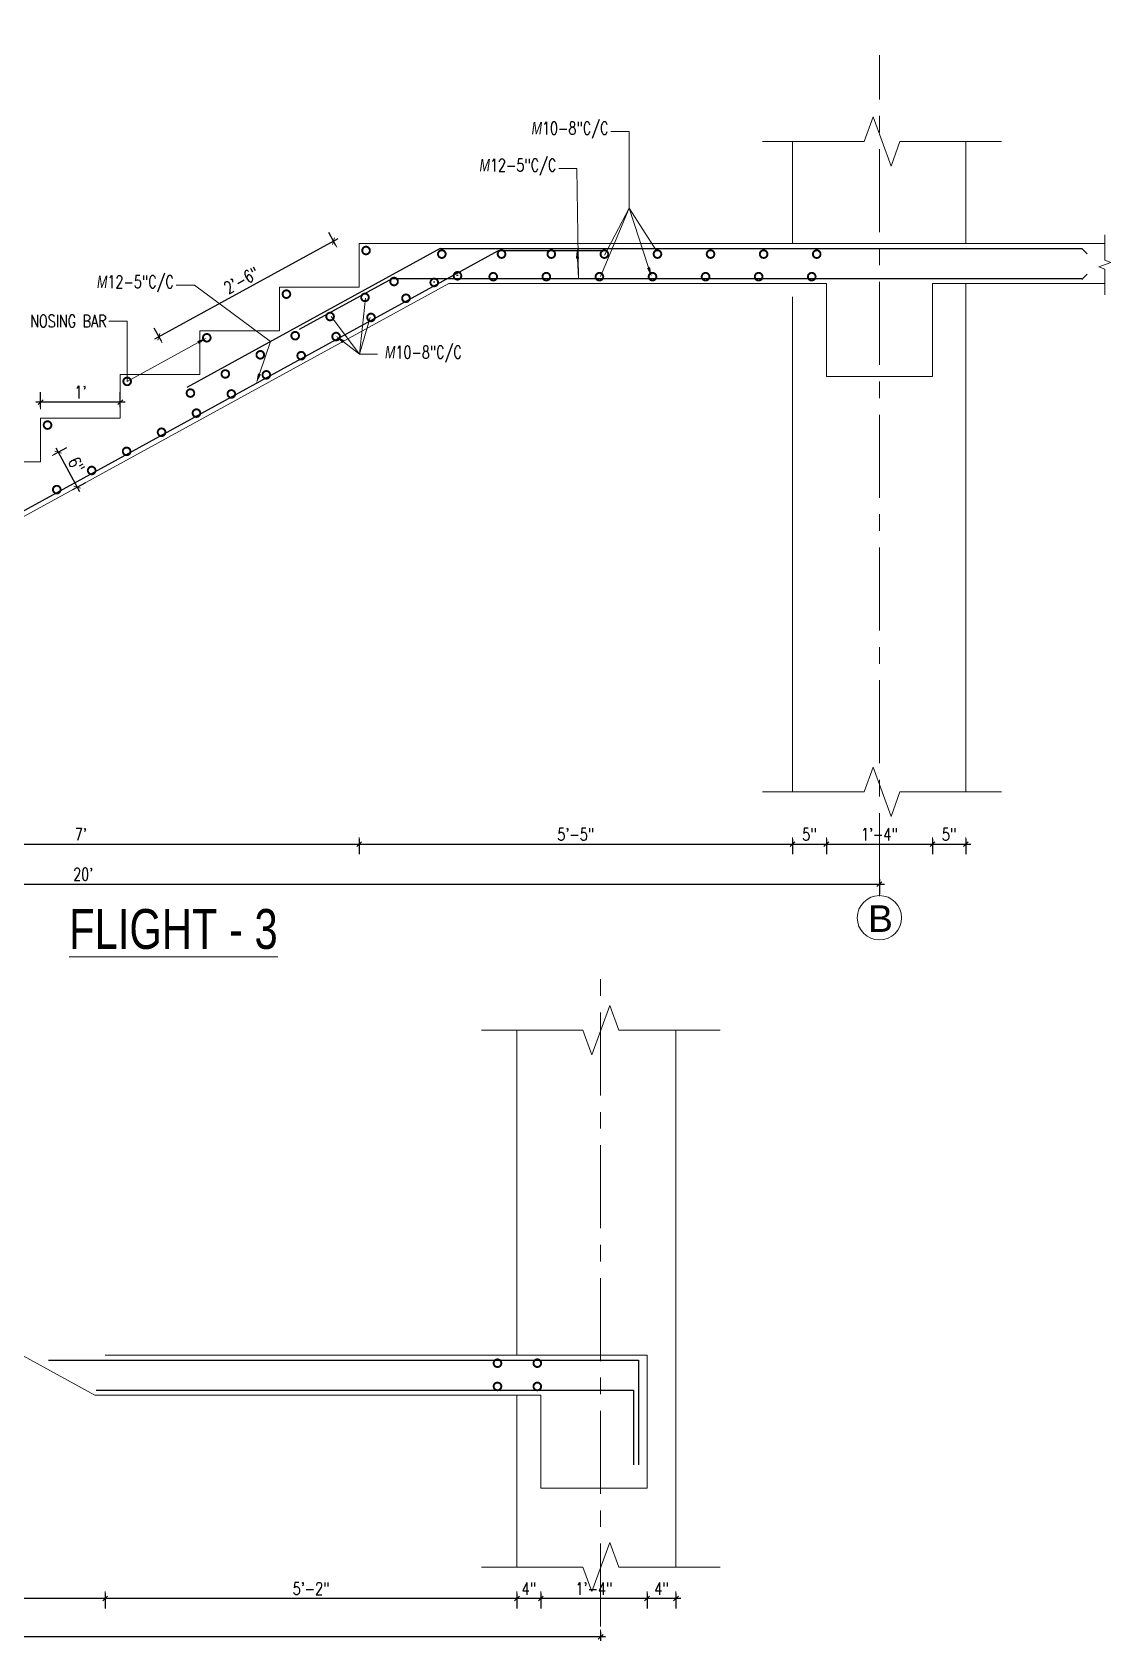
# Model space of a CAD drawing. Header units: inches. Extents: x 0 to 179512, y -43395 to -31716.
# Drawn here: x 162907.3 to 163069.9, y -40768.4 to -40527.3 of the extents above; entities that cross this region are included whole.
import ezdxf
from ezdxf import colors
from ezdxf.entities.mleader import LeaderData, LeaderLine
from ezdxf.enums import TextEntityAlignment as Align
from ezdxf.math import Vec2, Vec3

# ---------------------------------------------------------------- set-up
doc = ezdxf.new("R2010")
doc.units = ezdxf.units.IN
doc.header["$LTSCALE"] = 10
doc.header["$MEASUREMENT"] = 0
doc.linetypes.add('CENTER', pattern=[2, 1.25, -0.25, 0.25, -0.25])
doc.layers.get('Defpoints').update_dxf_attribs({"color": 215})
for name, color, linetype, lineweight in [('CENTRE', 253, 'CENTER', 5), ('Dim', 1, 'Continuous', 13), ('Frame', 61, 'Continuous', 9), ('Grid', 9, 'Continuous', 13), ('Line', 31, 'Continuous', 5), ('Rein', 3, 'Continuous', 30), ('TEXT', 7, 'Continuous', 9), ('Title', 4, 'Continuous', 18)]:
    doc.layers.add(name, color=color, linetype=linetype, lineweight=lineweight)
doc.styles.add('arial', font='arial.ttf')
doc.styles.add('DIM', font='simplex.shx', dxfattribs={"width": 0.75})
doc.styles.add('S20', font='romans.shx', dxfattribs={"width": 0.75})
doc.styles.get("Standard").update_dxf_attribs({"font": 'arial.ttf'})
doc.dimstyles.new('d20', dxfattribs={"dimscale": 24, "dimtxt": 0.078125, "dimasz": 0.03125, "dimexe": 0.0625, "dimexo": 0.03125, "dimgap": 0.015625, "dimtad": 1, "dimtoh": 1, "dimdec": 0, "dimzin": 0, "dimdsep": 46, "dimlunit": 4, "dimtxsty": 'S20', "dimblk": 'OBLIQUE', "dimcen": 0.0625, "dimdle": 0.03125, "dimclrd": 256, "dimclre": 256, "dimclrt": 2, "dimadec": 0, "dimazin": 0, "dimtm": 1e-09, "dimtfac": 1, "dimtdec": 0, "dimtofl": 0, "dimtmove": 1, "dimatfit": 3, "dimfxl": 0.03125, "dimfxlon": 1, "dimtvp": 1, "dimfrac": 1, "dimtzin": 0, "dimarcsym": 0})

# ---------------------------------------------------------------- blocks, each defined once
blk = doc.blocks.new('_DotSmall')
at = {"color": 0, "linetype": 'ByBlock', "const_width": 0.5}
blk.add_lwpolyline([(-0.0625, 0, 1), (0.0625, 0, 1)], format="xyb", close=True, dxfattribs=at)
blk = doc.blocks.new('*U1093')
at = {"layer": 'Rein', "xscale": 2.304, "yscale": 2.304, "zscale": 2.304}
blk.add_blockref('_DotSmall', (0, 0), dxfattribs=at)
blk = doc.blocks.new('*U1094')
at = {"layer": 'Rein', "color": 0, "linetype": 'ByBlock', "lineweight": -2, "transparency": 16777216}
for p in [(0, 0), (8, 0), (16, 0), (24, 0), (32, 0), (40, 0), (48, 0)]:
    blk.add_blockref('*U1093', p, dxfattribs=at)
blk = doc.blocks.new('_Oblique')
for p, q in [((-0.49, -0.49), (0.49, 0.49)), ((0, -1.37), (0, 1.38))]:
    blk.add_line(p, q)
blk = doc.blocks.new('*D1103')
at = {"layer": 'Defpoints', "color": 0, "transparency": 16777216}
for p in [(162956.91, -40566.4), (162926.42, -40573.18), (162930.6, -40580.81)]:
    blk.add_point(p, dxfattribs=at)
at = {"layer": 'Dim', "lineweight": -2, "transparency": 16777216}
for p, q in [((162953.39, -40558.41), (162925.76, -40573.54)), ((162953.09, -40559.43), (162952.01, -40557.46)), ((162926.78, -40573.84), (162925.7, -40571.87))]:
    blk.add_line(p, q, dxfattribs=at)
at = {"layer": 'Dim', "lineweight": -2, "transparency": 16777216, "xscale": 0.75, "yscale": 0.75, "zscale": 0.75}
for p, rotation in [((162952.73, -40558.77), 28.70595254342258), ((162926.42, -40573.18), 208.7059525434226)]:
    blk.add_blockref('_Oblique', p, dxfattribs=dict(at, rotation=rotation))
at = {"layer": 'Dim', "color": 2, "transparency": 16777216, "insert": (162938.86, -40564.67), "char_height": 1.875, "attachment_point": 5, "rotation": 28.706, "style": 'S20'}
blk.add_mtext('2\'-6"', dxfattribs=at)
blk = doc.blocks.new('*D1105')
at = {"layer": 'Defpoints', "color": 0, "transparency": 16777216}
for p in [(162908.59, -40583.03), (162908.59, -40585.43), (162920.59, -40585.43)]:
    blk.add_point(p, dxfattribs=at)
at = {"layer": 'Dim', "lineweight": -2, "transparency": 16777216}
for p, q in [((162921.34, -40583.03), (162907.84, -40583.03)), ((162908.59, -40583.78), (162908.59, -40581.53)), ((162920.59, -40583.78), (162920.59, -40581.53))]:
    blk.add_line(p, q, dxfattribs=at)
at = {"layer": 'Dim', "lineweight": -2, "transparency": 16777216, "xscale": 0.75, "yscale": 0.75, "zscale": 0.75, "rotation": 180}
blk.add_blockref('_Oblique', (162908.59, -40583.03), dxfattribs=at)
at = {"layer": 'Dim', "lineweight": -2, "transparency": 16777216, "xscale": 0.75, "yscale": 0.75, "zscale": 0.75}
blk.add_blockref('_Oblique', (162920.59, -40583.03), dxfattribs=at)
at = {"layer": 'Dim', "color": 2, "transparency": 16777216, "insert": (162914.59, -40581.53), "char_height": 1.875, "attachment_point": 5, "style": 'S20'}
blk.add_mtext("1'", dxfattribs=at)
blk = doc.blocks.new('*D1106')
at = {"layer": 'Defpoints', "color": 0, "transparency": 16777216}
for p in [(162908.59, -40585.43), (162904.16, -40592), (162908.59, -40592)]:
    blk.add_point(p, dxfattribs=at)
at = {"layer": 'Dim', "lineweight": -2, "transparency": 16777216}
for p, q in [((162904.91, -40585.43), (162902.66, -40585.43)), ((162904.16, -40584.68), (162904.16, -40592.75)), ((162904.91, -40592), (162902.66, -40592))]:
    blk.add_line(p, q, dxfattribs=at)
at = {"layer": 'Dim', "lineweight": -2, "transparency": 16777216, "xscale": 0.75, "yscale": 0.75, "zscale": 0.75}
for p, rotation in [((162904.16, -40585.43), 90), ((162904.16, -40592), 270)]:
    blk.add_blockref('_Oblique', p, dxfattribs=dict(at, rotation=rotation))
at = {"layer": 'Dim', "color": 2, "transparency": 16777216, "insert": (162902.67, -40588.72), "char_height": 1.875, "attachment_point": 5, "rotation": 90, "style": 'S20'}
blk.add_mtext('7"', dxfattribs=at)
blk = doc.blocks.new('*D1107')
at = {"layer": 'Defpoints', "color": 0, "transparency": 16777216}
for p in [(162908.59, -40592), (162911.47, -40597.27), (162914.1, -40595.83)]:
    blk.add_point(p, dxfattribs=at)
at = {"layer": 'Dim', "lineweight": -2, "transparency": 16777216}
for p, q in [((162910.56, -40590.92), (162912.53, -40589.84)), ((162910.86, -40589.91), (162914.46, -40596.48)), ((162913.44, -40596.19), (162915.42, -40595.11))]:
    blk.add_line(p, q, dxfattribs=at)
at = {"layer": 'Dim', "lineweight": -2, "transparency": 16777216, "xscale": 0.75, "yscale": 0.75, "zscale": 0.75}
for p, rotation in [((162911.22, -40590.56), 118.7059525434214), ((162914.1, -40595.83), 298.7059525434214)]:
    blk.add_blockref('_Oblique', p, dxfattribs=dict(at, rotation=rotation))
at = {"layer": 'Dim', "color": 2, "transparency": 16777216, "insert": (162913.97, -40592.48), "char_height": 1.875, "attachment_point": 5, "rotation": 298.706, "style": 'S20'}
blk.add_mtext('6"', dxfattribs=at)
blk = doc.blocks.new('*D1119')
at = {"layer": 'Defpoints', "color": 0, "transparency": 16777216}
for p in [(162956.59, -40559.15), (162872.71, -40611.72), (162956.59, -40649.61)]:
    blk.add_point(p, dxfattribs=at)
at = {"layer": 'Dim', "lineweight": -2, "transparency": 16777216}
for p, q in [((162871.96, -40649.61), (162957.34, -40649.61)), ((162872.71, -40648.86), (162872.71, -40651.11)), ((162956.59, -40648.86), (162956.59, -40651.11))]:
    blk.add_line(p, q, dxfattribs=at)
at = {"layer": 'Dim', "lineweight": -2, "transparency": 16777216, "xscale": 0.75, "yscale": 0.75, "zscale": 0.75, "rotation": 180}
blk.add_blockref('_Oblique', (162872.71, -40649.61), dxfattribs=at)
at = {"layer": 'Dim', "lineweight": -2, "transparency": 16777216, "xscale": 0.75, "yscale": 0.75, "zscale": 0.75}
blk.add_blockref('_Oblique', (162956.59, -40649.61), dxfattribs=at)
at = {"layer": 'Dim', "color": 2, "transparency": 16777216, "insert": (162914.65, -40648.12), "char_height": 1.875, "attachment_point": 5, "style": 'S20'}
blk.add_mtext("7'", dxfattribs=at)
blk = doc.blocks.new('*D1120')
at = {"layer": 'Defpoints', "color": 0, "transparency": 16777216}
for p in [(162956.59, -40559.15), (163021.9, -40559.15), (163021.9, -40649.61)]:
    blk.add_point(p, dxfattribs=at)
at = {"layer": 'Dim', "lineweight": -2, "transparency": 16777216}
for p, q in [((162955.84, -40649.61), (163022.65, -40649.61)), ((162956.59, -40648.86), (162956.59, -40651.11)), ((163021.9, -40648.86), (163021.9, -40651.11))]:
    blk.add_line(p, q, dxfattribs=at)
at = {"layer": 'Dim', "lineweight": -2, "transparency": 16777216, "xscale": 0.75, "yscale": 0.75, "zscale": 0.75, "rotation": 180}
blk.add_blockref('_Oblique', (162956.59, -40649.61), dxfattribs=at)
at = {"layer": 'Dim', "lineweight": -2, "transparency": 16777216, "xscale": 0.75, "yscale": 0.75, "zscale": 0.75}
blk.add_blockref('_Oblique', (163021.9, -40649.61), dxfattribs=at)
at = {"layer": 'Dim', "color": 2, "transparency": 16777216, "insert": (162989.24, -40648.12), "char_height": 1.875, "attachment_point": 5, "style": 'S20'}
blk.add_mtext('5\'-5"', dxfattribs=at)
blk = doc.blocks.new('*D1121')
at = {"layer": 'Defpoints', "color": 0, "transparency": 16777216}
for p in [(163021.9, -40559.15), (163027, -40579.15), (163027, -40649.61)]:
    blk.add_point(p, dxfattribs=at)
at = {"layer": 'Dim', "lineweight": -2, "transparency": 16777216}
for p, q in [((163021.15, -40649.61), (163027.75, -40649.61)), ((163021.9, -40648.86), (163021.9, -40651.11)), ((163027, -40648.86), (163027, -40651.11))]:
    blk.add_line(p, q, dxfattribs=at)
at = {"layer": 'Dim', "lineweight": -2, "transparency": 16777216, "xscale": 0.75, "yscale": 0.75, "zscale": 0.75, "rotation": 180}
blk.add_blockref('_Oblique', (163021.9, -40649.61), dxfattribs=at)
at = {"layer": 'Dim', "lineweight": -2, "transparency": 16777216, "xscale": 0.75, "yscale": 0.75, "zscale": 0.75}
blk.add_blockref('_Oblique', (163027, -40649.61), dxfattribs=at)
at = {"layer": 'Dim', "color": 2, "transparency": 16777216, "insert": (163024.45, -40648.12), "char_height": 1.875, "attachment_point": 5, "style": 'S20'}
blk.add_mtext('5"', dxfattribs=at)
blk = doc.blocks.new('*D1122')
at = {"layer": 'Defpoints', "color": 0, "transparency": 16777216}
for p in [(163027, -40579.15), (163043, -40579.15), (163043, -40649.61)]:
    blk.add_point(p, dxfattribs=at)
at = {"layer": 'Dim', "lineweight": -2, "transparency": 16777216}
for p, q in [((163026.25, -40649.61), (163043.75, -40649.61)), ((163027, -40648.86), (163027, -40651.11)), ((163043, -40648.86), (163043, -40651.11))]:
    blk.add_line(p, q, dxfattribs=at)
at = {"layer": 'Dim', "lineweight": -2, "transparency": 16777216, "xscale": 0.75, "yscale": 0.75, "zscale": 0.75, "rotation": 180}
blk.add_blockref('_Oblique', (163027, -40649.61), dxfattribs=at)
at = {"layer": 'Dim', "lineweight": -2, "transparency": 16777216, "xscale": 0.75, "yscale": 0.75, "zscale": 0.75}
blk.add_blockref('_Oblique', (163043, -40649.61), dxfattribs=at)
at = {"layer": 'Dim', "color": 2, "transparency": 16777216, "insert": (163035, -40648.12), "char_height": 1.875, "attachment_point": 5, "style": 'S20'}
blk.add_mtext('1\'-4"', dxfattribs=at)
blk = doc.blocks.new('*D1123')
at = {"layer": 'Defpoints', "color": 0, "transparency": 16777216}
for p in [(163048.03, -40565.15), (163043, -40579.15), (163048.03, -40649.61)]:
    blk.add_point(p, dxfattribs=at)
at = {"layer": 'Dim', "lineweight": -2, "transparency": 16777216}
for p, q in [((163042.25, -40649.61), (163048.78, -40649.61)), ((163043, -40648.86), (163043, -40651.11)), ((163048.03, -40648.86), (163048.03, -40651.11))]:
    blk.add_line(p, q, dxfattribs=at)
at = {"layer": 'Dim', "lineweight": -2, "transparency": 16777216, "xscale": 0.75, "yscale": 0.75, "zscale": 0.75, "rotation": 180}
blk.add_blockref('_Oblique', (163043, -40649.61), dxfattribs=at)
at = {"layer": 'Dim', "lineweight": -2, "transparency": 16777216, "xscale": 0.75, "yscale": 0.75, "zscale": 0.75}
blk.add_blockref('_Oblique', (163048.03, -40649.61), dxfattribs=at)
at = {"layer": 'Dim', "color": 2, "transparency": 16777216, "insert": (163045.51, -40648.12), "char_height": 1.875, "attachment_point": 5, "style": 'S20'}
blk.add_mtext('5"', dxfattribs=at)
blk = doc.blocks.new('*D1124')
at = {"layer": 'Defpoints', "color": 0, "transparency": 16777216}
for p in [(163035, -40579.15), (162795, -40631.72), (163035, -40655.62)]:
    blk.add_point(p, dxfattribs=at)
at = {"layer": 'Dim', "lineweight": -2, "transparency": 16777216}
for p, q in [((162795, -40654.87), (162795, -40657.12)), ((163035, -40654.87), (163035, -40657.12)), ((162794.25, -40655.62), (163035.75, -40655.62))]:
    blk.add_line(p, q, dxfattribs=at)
at = {"layer": 'Dim', "lineweight": -2, "transparency": 16777216, "xscale": 0.75, "yscale": 0.75, "zscale": 0.75, "rotation": 180}
blk.add_blockref('_Oblique', (162795, -40655.62), dxfattribs=at)
at = {"layer": 'Dim', "lineweight": -2, "transparency": 16777216, "xscale": 0.75, "yscale": 0.75, "zscale": 0.75}
blk.add_blockref('_Oblique', (163035, -40655.62), dxfattribs=at)
at = {"layer": 'Dim', "color": 2, "transparency": 16777216, "insert": (162915, -40654.13), "char_height": 1.875, "attachment_point": 5, "style": 'S20'}
blk.add_mtext("20'", dxfattribs=at)
blk = doc.blocks.new('*D1125')
at = {"layer": 'Defpoints', "color": 0, "transparency": 16777216}
for p in [(162999.98, -40746.59), (163004.33, -40758.48), (162999.98, -40763.22)]:
    blk.add_point(p, dxfattribs=at)
at = {"layer": 'Dim', "lineweight": -2, "transparency": 16777216}
for p, q in [((163005.08, -40763.22), (162999.23, -40763.22)), ((162999.98, -40762.47), (162999.98, -40764.72)), ((163004.33, -40762.47), (163004.33, -40764.72))]:
    blk.add_line(p, q, dxfattribs=at)
at = {"layer": 'Dim', "lineweight": -2, "transparency": 16777216, "xscale": 0.75, "yscale": 0.75, "zscale": 0.75, "rotation": 180}
blk.add_blockref('_Oblique', (162999.98, -40763.22), dxfattribs=at)
at = {"layer": 'Dim', "lineweight": -2, "transparency": 16777216, "xscale": 0.75, "yscale": 0.75, "zscale": 0.75}
blk.add_blockref('_Oblique', (163004.33, -40763.22), dxfattribs=at)
at = {"layer": 'Dim', "color": 2, "transparency": 16777216, "insert": (163002.16, -40761.73), "char_height": 1.875, "attachment_point": 5, "style": 'S20'}
blk.add_mtext('4"', dxfattribs=at)
blk = doc.blocks.new('*D1126')
at = {"layer": 'Defpoints', "color": 0, "transparency": 16777216}
for p in [(162983.98, -40746.59), (162999.98, -40746.59), (162983.98, -40763.22)]:
    blk.add_point(p, dxfattribs=at)
at = {"layer": 'Dim', "lineweight": -2, "transparency": 16777216}
for p, q in [((163000.73, -40763.22), (162983.23, -40763.22)), ((162983.98, -40762.47), (162983.98, -40764.72)), ((162999.98, -40762.47), (162999.98, -40764.72))]:
    blk.add_line(p, q, dxfattribs=at)
at = {"layer": 'Dim', "lineweight": -2, "transparency": 16777216, "xscale": 0.75, "yscale": 0.75, "zscale": 0.75, "rotation": 180}
blk.add_blockref('_Oblique', (162983.98, -40763.22), dxfattribs=at)
at = {"layer": 'Dim', "lineweight": -2, "transparency": 16777216, "xscale": 0.75, "yscale": 0.75, "zscale": 0.75}
blk.add_blockref('_Oblique', (162999.98, -40763.22), dxfattribs=at)
at = {"layer": 'Dim', "color": 2, "transparency": 16777216, "insert": (162991.98, -40761.73), "char_height": 1.875, "attachment_point": 5, "style": 'S20'}
blk.add_mtext('1\'-4"', dxfattribs=at)
blk = doc.blocks.new('*D1127')
at = {"layer": 'Defpoints', "color": 0, "transparency": 16777216}
for p in [(162983.98, -40746.59), (162980.38, -40758.48), (162980.38, -40763.22)]:
    blk.add_point(p, dxfattribs=at)
at = {"layer": 'Dim', "lineweight": -2, "transparency": 16777216}
for p, q in [((162984.73, -40763.22), (162979.63, -40763.22)), ((162980.38, -40762.47), (162980.38, -40764.72)), ((162983.98, -40762.47), (162983.98, -40764.72))]:
    blk.add_line(p, q, dxfattribs=at)
at = {"layer": 'Dim', "lineweight": -2, "transparency": 16777216, "xscale": 0.75, "yscale": 0.75, "zscale": 0.75, "rotation": 180}
blk.add_blockref('_Oblique', (162980.38, -40763.22), dxfattribs=at)
at = {"layer": 'Dim', "lineweight": -2, "transparency": 16777216, "xscale": 0.75, "yscale": 0.75, "zscale": 0.75}
blk.add_blockref('_Oblique', (162983.98, -40763.22), dxfattribs=at)
at = {"layer": 'Dim', "color": 2, "transparency": 16777216, "insert": (162982.18, -40761.73), "char_height": 1.875, "attachment_point": 5, "style": 'S20'}
blk.add_mtext('4"', dxfattribs=at)
blk = doc.blocks.new('*D1128')
at = {"layer": 'Defpoints', "color": 0, "transparency": 16777216}
for p in [(162918.31, -40726.59), (162980.38, -40758.48), (162918.31, -40763.22)]:
    blk.add_point(p, dxfattribs=at)
at = {"layer": 'Dim', "lineweight": -2, "transparency": 16777216}
for p, q in [((162981.13, -40763.22), (162917.56, -40763.22)), ((162918.31, -40762.47), (162918.31, -40764.72)), ((162980.38, -40762.47), (162980.38, -40764.72))]:
    blk.add_line(p, q, dxfattribs=at)
at = {"layer": 'Dim', "lineweight": -2, "transparency": 16777216, "xscale": 0.75, "yscale": 0.75, "zscale": 0.75, "rotation": 180}
blk.add_blockref('_Oblique', (162918.31, -40763.22), dxfattribs=at)
at = {"layer": 'Dim', "lineweight": -2, "transparency": 16777216, "xscale": 0.75, "yscale": 0.75, "zscale": 0.75}
blk.add_blockref('_Oblique', (162980.38, -40763.22), dxfattribs=at)
at = {"layer": 'Dim', "color": 2, "transparency": 16777216, "insert": (162949.35, -40761.73), "char_height": 1.875, "attachment_point": 5, "style": 'S20'}
blk.add_mtext('5\'-2"', dxfattribs=at)
blk = doc.blocks.new('*D1129')
at = {"layer": 'Defpoints', "color": 0, "transparency": 16777216}
for p in [(162870.31, -40693.73), (162918.31, -40726.59), (162870.31, -40763.22)]:
    blk.add_point(p, dxfattribs=at)
at = {"layer": 'Dim', "lineweight": -2, "transparency": 16777216}
for p, q in [((162919.06, -40763.22), (162869.56, -40763.22)), ((162870.31, -40762.47), (162870.31, -40764.72)), ((162918.31, -40762.47), (162918.31, -40764.72))]:
    blk.add_line(p, q, dxfattribs=at)
at = {"layer": 'Dim', "lineweight": -2, "transparency": 16777216, "xscale": 0.75, "yscale": 0.75, "zscale": 0.75, "rotation": 180}
blk.add_blockref('_Oblique', (162870.31, -40763.22), dxfattribs=at)
at = {"layer": 'Dim', "lineweight": -2, "transparency": 16777216, "xscale": 0.75, "yscale": 0.75, "zscale": 0.75}
blk.add_blockref('_Oblique', (162918.31, -40763.22), dxfattribs=at)
at = {"layer": 'Dim', "color": 2, "transparency": 16777216, "insert": (162894.31, -40761.73), "char_height": 1.875, "attachment_point": 5, "style": 'S20'}
blk.add_mtext("4'", dxfattribs=at)
blk = doc.blocks.new('*D1132')
at = {"layer": 'Defpoints', "color": 0, "transparency": 16777216}
for p in [(162795.8, -40746.59), (162992.98, -40746.59), (162795.8, -40769)]:
    blk.add_point(p, dxfattribs=at)
at = {"layer": 'Dim', "lineweight": -2, "transparency": 16777216}
for p, q in [((162795.8, -40768.25), (162795.8, -40770.5)), ((162992.98, -40768.25), (162992.98, -40770.5)), ((162993.73, -40769), (162795.05, -40769))]:
    blk.add_line(p, q, dxfattribs=at)
at = {"layer": 'Dim', "lineweight": -2, "transparency": 16777216, "xscale": 0.75, "yscale": 0.75, "zscale": 0.75, "rotation": 180}
blk.add_blockref('_Oblique', (162795.8, -40769), dxfattribs=at)
at = {"layer": 'Dim', "lineweight": -2, "transparency": 16777216, "xscale": 0.75, "yscale": 0.75, "zscale": 0.75}
blk.add_blockref('_Oblique', (162992.98, -40769), dxfattribs=at)
at = {"layer": 'Dim', "color": 2, "transparency": 16777216, "insert": (162894.39, -40767.51), "char_height": 1.875, "attachment_point": 5, "style": 'S20'}
blk.add_mtext('16\'-5"', dxfattribs=at)
blk = doc.blocks.new('Grid_Ver')
at = {"lineweight": 5}
blk.add_line((0, 131), (0, 0), dxfattribs=at)
blk.add_circle((0, 385), 254, dxfattribs=at)
blk.add_attdef('A', text='', height=200).set_placement((2, 300), align=Align.CENTER)

msp = doc.modelspace()

# ---------------------------------------------------------------- linework, layer by layer
at = {"layer": 'CENTRE'}
for p, q in [((163035, -40657.42), (163035, -40530.78)), ((162992.98, -40767.45), (162992.98, -40669.28))]:
    msp.add_line(p, q, dxfattribs=at)
at = {"layer": 'Frame'}
for p, q in [((163021.9, -40559.15), (163021.9, -40543.76)), ((163048.03, -40559.15), (163048.03, -40543.76)), ((163048.03, -40641.73), (163048.03, -40565.15)), ((163021.9, -40641.73), (163021.9, -40567.15)), ((163043, -40579.15), (163027, -40579.15)), ((162980.38, -40677.6), (162980.38, -40726.59)), ((163004.33, -40677.6), (163004.33, -40758.48)), ((162918.31, -40726.59), (162999.98, -40726.59)), ((162999.98, -40746.59), (162999.98, -40726.59)), ((162980.38, -40732.59), (162980.38, -40758.48))]:
    msp.add_line(p, q, dxfattribs=at)
for points in [[(162884.59, -40605.15), (162884.59, -40598.58), (162896.59, -40598.58), (162896.59, -40592), (162908.59, -40592), (162908.59, -40585.43), (162920.59, -40585.43), (162920.59, -40578.86), (162932.59, -40578.86), (162932.59, -40572.29), (162944.59, -40572.29), (162944.59, -40565.72), (162956.59, -40565.72), (162956.59, -40559.15), (163068.97, -40559.15)], [(162799, -40631.72), (162799, -40617.72), (162874.12, -40617.72), (162970.12, -40565.15), (163027, -40565.15), (163027, -40579.15)], [(163043, -40579.15), (163043, -40565.15), (163068.97, -40565.15)], [(162983.98, -40746.59), (162983.98, -40732.59), (162916.78, -40732.59), (162858.6, -40700.73), (162801.92, -40700.73), (162801.92, -40714.73), (162786.17, -40714.73)], [(162999.98, -40746.59), (162983.98, -40746.59)]]:
    msp.add_lwpolyline(points, dxfattribs=at)
at = {"layer": 'Line'}
for points in [[(163053.4, -40543.76), (163038.1, -40543.76), (163036.75, -40547.47), (163034.05, -40540.05), (163032.7, -40543.76), (163017.4, -40543.76)], [(163068.97, -40566.84), (163068.97, -40563.01), (163068.05, -40562.67), (163069.9, -40562), (163068.97, -40561.66), (163068.97, -40557.84)], [(163053.4, -40641.73), (163038.1, -40641.73), (163036.75, -40645.44), (163034.05, -40638.02), (163032.7, -40641.73), (163017.4, -40641.73)], [(162975.01, -40677.6), (162990.31, -40677.6), (162991.66, -40681.31), (162994.36, -40673.89), (162995.71, -40677.6), (163011.01, -40677.6)], [(162975.01, -40758.48), (162990.31, -40758.48), (162991.66, -40762.18), (162994.36, -40754.77), (162995.71, -40758.48), (163011.01, -40758.48)]]:
    msp.add_lwpolyline(points, dxfattribs=at)
at = {"layer": 'Rein'}
for p, q in [((162873.93, -40616.97), (162977.6, -40560.2)), ((162968.78, -40559.9), (162930.6, -40580.81)), ((162968.78, -40559.9), (163065.53, -40559.9)), ((162977.6, -40560.2), (162993.6, -40560.2)), ((163065.53, -40559.9), (163066.33, -40560.7)), ((163065.53, -40564.54), (163066.33, -40563.74)), ((162961.6, -40564.4), (162947.57, -40572.08)), ((162961.6, -40564.4), (163065.53, -40564.4)), ((162967.78, -40564.9), (162968.01, -40564.9)), ((162971.28, -40563.9), (162971.51, -40563.9)), ((162909.79, -40727.34), (162998.68, -40727.34)), ((162998.68, -40727.34), (162998.68, -40743.08)), ((162916.97, -40731.84), (162997.93, -40731.84)), ((162997.93, -40731.84), (162997.93, -40743.08))]:
    msp.add_line(p, q, dxfattribs=at)

# ---------------------------------------------------------------- block references
at = {"layer": 'Grid'}
ref = msp.add_blockref('Grid_Ver', (163035, -40655.62), dxfattribs=dict(at, xscale=0.01316249999654247, yscale=0.01316249999654247, zscale=0.01316249999654247, rotation=180))
ref.add_attrib('A', 'B', dxfattribs={"layer": '0', "height": 4}).set_placement((163035.16, -40662.82), align=Align.CENTER)
at = {"layer": 'Rein', "xscale": -2.304, "yscale": 2.304, "zscale": 2.304}
for p in [(162957.63, -40560.19), (162969.05, -40560.73), (162978.05, -40560.73), (162985.55, -40560.73), (162993.55, -40560.73), (163001.55, -40560.73), (163009.55, -40560.73), (163017.55, -40560.73), (163025.55, -40560.73), (162945.63, -40566.76), (162933.63, -40573.33), (162921.63, -40579.9), (162909.63, -40586.48), (162977.44, -40727.78, 0.21), (162983.44, -40727.78, 0.21), (162977.44, -40731.28, 0.21), (162983.44, -40731.28, 0.21)]:
    msp.add_blockref('_DotSmall', p, dxfattribs=at)
at = {"layer": 'Rein'}
for p, xscale, yscale, zscale, rotation in [((162971.41, -40564), 2.304000000000001, 2.304000000000001, 2.304000000000001, 28.70719911390843), ((162961.85, -40564.86), -2.304, 2.304, 2.304, 28.70470597298499), ((162967.91, -40565), 2.304000000000001, 2.304000000000001, 2.304000000000001, 28.70719911390843), ((162957.47, -40567.25), -2.304, 2.304, 2.304, 28.70470597298499), ((162963.65, -40567.38), 2.304000000000001, 2.304000000000001, 2.304000000000001, 28.70719911390843), ((162952.21, -40570.14), -2.304, 2.304, 2.304, 28.70470597298499), ((162958.38, -40570.27), 2.304000000000001, 2.304000000000001, 2.304000000000001, 28.70719911390843), ((162946.95, -40573.02), -2.304, 2.304, 2.304, 28.70470597298499), ((162953.12, -40573.15), 2.304000000000001, 2.304000000000001, 2.304000000000001, 28.70719911390843), ((162941.69, -40575.9), -2.304, 2.304, 2.304, 28.70470597298499), ((162947.86, -40576.03), 2.304000000000001, 2.304000000000001, 2.304000000000001, 28.70719911390843), ((162936.42, -40578.78), -2.304, 2.304, 2.304, 28.70470597298499), ((162942.6, -40578.91), 2.304000000000001, 2.304000000000001, 2.304000000000001, 28.70719911390843), ((162931.16, -40581.66), -2.304, 2.304, 2.304, 28.70470597298499), ((162937.33, -40581.79), 2.304000000000001, 2.304000000000001, 2.304000000000001, 28.70719911390843), ((162932.07, -40584.68), 2.304000000000001, 2.304000000000001, 2.304000000000001, 28.70719911390843), ((162926.81, -40587.56), 2.304000000000001, 2.304000000000001, 2.304000000000001, 28.70719911390843), ((162921.55, -40590.44), 2.304000000000001, 2.304000000000001, 2.304000000000001, 28.70719911390843), ((162916.28, -40593.32), 2.304000000000001, 2.304000000000001, 2.304000000000001, 28.70719911390843), ((162911.02, -40596.2), 2.304000000000001, 2.304000000000001, 2.304000000000001, 28.70719911390843)]:
    msp.add_blockref('_DotSmall', p, dxfattribs=dict(at, xscale=xscale, yscale=yscale, zscale=zscale, rotation=rotation))
at = {"layer": 'Rein', "xscale": -1}
msp.add_blockref('*U1094', (163024.8, -40564.13), dxfattribs=at)

# ---------------------------------------------------------------- dimensions: what is measured, and where the dimension line sits
at = {"layer": 'Dim'}
for p1, p2, distance, picture, middle in [((162956.91, -40566.4), (162930.6, -40580.81), -8.69, '*D1103', (162938.86, -40564.67)), ((162908.59, -40592), (162911.47, -40597.27), 3, '*D1107', (162913.97, -40592.48))]:
    dim = msp.add_aligned_dim(p1=p1, p2=p2, distance=distance, dimstyle='d20', dxfattribs=at)
    dim.commit()
    dim.dimension.update_dxf_attribs({"geometry": picture, "text_midpoint": middle})
for base, p1, p2, picture, middle in [((162956.59, -40649.61), (162872.71, -40611.72), (162956.59, -40559.15), '*D1119', (162914.65, -40648.12)), ((163021.9, -40649.61), (162956.59, -40559.15), (163021.9, -40559.15), '*D1120', (162989.24, -40648.12)), ((163027, -40649.61), (163021.9, -40559.15), (163027, -40579.15), '*D1121', (163024.45, -40648.12)), ((163048.03, -40649.61), (163043, -40579.15), (163048.03, -40565.15), '*D1123', (163045.51, -40648.12)), ((163035, -40655.62), (162795, -40631.72), (163035, -40579.15), '*D1124', (162915, -40654.13)), ((163043, -40649.61), (163027, -40579.15), (163043, -40579.15), '*D1122', (163035, -40648.12))]:
    dim = msp.add_linear_dim(base=base, p1=p1, p2=p2, dimstyle='d20', dxfattribs=at)
    dim.commit()
    dim.dimension.update_dxf_attribs({"geometry": picture, "text_midpoint": middle})
for base, p1, p2, angle, picture, middle in [((162908.59, -40583.03), (162920.59, -40585.43), (162908.59, -40585.43), 180, '*D1105', (162914.59, -40581.53)), ((162904.16, -40592), (162908.59, -40585.43), (162908.59, -40592), 90, '*D1106', (162902.67, -40588.72)), ((162870.31, -40763.22), (162918.31, -40726.59), (162870.31, -40693.73), 180, '*D1129', (162894.31, -40761.73)), ((162918.31, -40763.22), (162980.38, -40758.48), (162918.31, -40726.59), 180, '*D1128', (162949.35, -40761.73)), ((162795.8, -40769), (162992.98, -40746.59), (162795.8, -40746.59), 180, '*D1132', (162894.39, -40767.51)), ((162980.38, -40763.22), (162983.98, -40746.59), (162980.38, -40758.48), 180, '*D1127', (162982.18, -40761.73)), ((162983.98, -40763.22), (162999.98, -40746.59), (162983.98, -40746.59), 180, '*D1126', (162991.98, -40761.73)), ((162999.98, -40763.22), (163004.33, -40758.48), (162999.98, -40746.59), 180, '*D1125', (163002.16, -40761.73))]:
    dim = msp.add_linear_dim(base=base, p1=p1, p2=p2, angle=angle, dimstyle='d20', dxfattribs=at)
    dim.commit()
    dim.dimension.update_dxf_attribs({"geometry": picture, "text_midpoint": middle})

# ---------------------------------------------------------------- leaders
at = {"layer": 'TEXT'}
ml = msp.add_multileader_mtext('Standard', dxfattribs=at)
ml.set_content('{\\Fgothici|c0;M\\Fromans|c0;10-8"C/C}', color=256, style='DIM')
ml.set_leader_properties(color=1, linetype='ByLayer', lineweight=9)
ml.build(insert=Vec2(0, 0))
ml.multileader.update_dxf_attribs({"text_right_attachment_type": 2, "dogleg_length": 0.114, "arrow_head_size": 1.5, "scale": 24})
ctx = ml.context
ctx.base_point, ctx.scale, ctx.char_height, ctx.arrow_head_size, ctx.landing_gap_size, ctx.plane_origin = Vec3(162981.46, -40542.07), 24, 1.875, 1.5, 0.375, Vec3(162997.09, -40563.97)
ctx.right_attachment, ctx.text_align_type = 2, 2
notes = []
notes.append((ctx, [(0, (1, 1, 0), (162997.27, -40542.24), (-1, 0), 2.74, [(7, [(163000.67, -40564.18), (162997.26, -40553.8), (163001.38, -40560.23), (162997.26, -40553.8), (162993.59, -40560.87), (162997.26, -40553.8), (162992.94, -40564.1), (162997.26, -40553.8)], 0, [])])]))
ctx.mtext.insert, ctx.mtext.alignment, ctx.mtext.flow_direction = Vec3(162994.16, -40540.82), 3, 5
ml = msp.add_multileader_mtext('Standard', dxfattribs=at)
ml.set_content('{\\Fgothici|c0;M\\Fromans|c0;12-5"C/C}', color=256, style='DIM')
ml.set_leader_properties(color=1, linetype='ByLayer', lineweight=9)
ml.build(insert=Vec2(0, 0))
ml.multileader.update_dxf_attribs({"text_right_attachment_type": 2, "dogleg_length": 0.25, "arrow_head_size": 1.5, "scale": 24})
ctx = ml.context
ctx.base_point, ctx.scale, ctx.char_height, ctx.arrow_head_size, ctx.landing_gap_size, ctx.plane_origin = Vec3(162973.61, -40547.64), 24, 1.875, 1.5, 0.375, Vec3(162994.92, -40558.1)
ctx.right_attachment, ctx.text_align_type = 2, 2
notes.append((ctx, [(0, (1, 1, 0), (162989.42, -40547.82), (-1, 0), 2.74, [(0, [(162989.42, -40559.9), (162989.66, -40564.4)], 0, [])])]))
ctx.mtext.insert, ctx.mtext.alignment, ctx.mtext.flow_direction = Vec3(162986.31, -40546.39), 3, 5
ml = msp.add_multileader_mtext('Standard', dxfattribs=at)
ml.set_content('{\\Fgothici|c0;M\\Fromans|c0;12-5"C/C}', color=256, style='DIM')
ml.set_leader_properties(color=1, linetype='ByLayer', lineweight=9)
ml.build(insert=Vec2(0, 0))
ml.multileader.update_dxf_attribs({"text_right_attachment_type": 2, "dogleg_length": 0.25, "arrow_head_size": 1.5, "scale": 24})
ctx = ml.context
ctx.base_point, ctx.scale, ctx.char_height, ctx.arrow_head_size, ctx.landing_gap_size, ctx.plane_origin = Vec3(162915.96, -40565.21), 24, 1.875, 1.5, 0.375, Vec3(162937.27, -40575.68)
ctx.right_attachment, ctx.text_align_type = 2, 2
notes.append((ctx, [(0, (1, 1, 0), (162931.77, -40565.39), (-1, 0), 2.74, [(0, [(162941.09, -40580.19), (162943.21, -40573.9)], 0, [])])]))
ctx.mtext.insert, ctx.mtext.alignment, ctx.mtext.flow_direction = Vec3(162928.66, -40563.96), 3, 5
ml = msp.add_multileader_mtext('Standard', dxfattribs=at)
ml.set_content('{\\Fgothici|c0;M\\Fromans|c0;10-8"C/C}', color=256, style='DIM')
ml.set_leader_properties(color=1, linetype='ByLayer', lineweight=9)
ml.build(insert=Vec2(0, 0))
ml.multileader.update_dxf_attribs({"text_right_attachment_type": 2, "dogleg_length": 0.114, "arrow_head_size": 1.5, "scale": 24})
ctx = ml.context
ctx.base_point, ctx.scale, ctx.char_height, ctx.arrow_head_size, ctx.landing_gap_size, ctx.plane_origin = Vec3(162959.36, -40575.82, 0.21), 24, 1.875, 1.5, 0.375, Vec3(162957.55, -40590.21, 0.21)
ctx.right_attachment, ctx.text_align_type = 2, 2
notes.append((ctx, [(0, (1, 1, 0), (162956.62, -40575.82, 0.21), (1, 0), 2.74, [(7, [(162953.05, -40573.02, 0.21), (162956.62, -40575.82, 0.21), (162952.35, -40570.13, 0.21), (162956.62, -40575.82, 0.21), (162957.54, -40567.38, 0.21), (162956.62, -40575.82, 0.21), (162958.24, -40570.27, 0.21), (162956.62, -40575.82, 0.21)], 0, [])])]))
ctx.mtext.insert, ctx.mtext.alignment, ctx.mtext.flow_direction = Vec3(162972.06, -40574.57, 0.21), 3, 5
ml = msp.add_multileader_mtext('Standard', dxfattribs=at)
ml.set_content('{\\Fgothici|c0;\\W0.75;M\\Fromans|c0;8 - NOSING BAR}', color=256, style='DIM')
ml.set_leader_properties(color=1, linetype='ByLayer', lineweight=9)
ml.build(insert=Vec2(0, 0))
ml.multileader.update_dxf_attribs({"text_right_attachment_type": 2, "dogleg_length": 0.25, "arrow_head_size": 1.5, "scale": 24})
ctx = ml.context
ctx.base_point, ctx.scale, ctx.char_height, ctx.arrow_head_size, ctx.landing_gap_size, ctx.plane_origin = Vec3(162897.78, -40570.82), 24, 1.875, 1.5, 0.375, Vec3(162925.87, -40576.43)
ctx.right_attachment, ctx.text_align_type = 2, 2
notes.append((ctx, [(0, (1, 1, 0), (162921.63, -40570.82), (-1, 0), 2.74, [(0, [(162933.63, -40573.33), (162921.63, -40579.9)], 0, [])])]))
ctx.mtext.insert, ctx.mtext.alignment, ctx.mtext.flow_direction = Vec3(162918.52, -40569.88), 3, 5
at = {"layer": 'Title'}
ml = msp.add_multileader_mtext('Standard', dxfattribs=at)
ml.set_content('{\\W0.75;\\LSTAIRCASE  DETAIL PLAN}', color=256, style='arial')
ml.set_leader_properties(color=1, linetype='ByLayer', lineweight=9)
ml.build(insert=Vec2(0, 0))
ml.multileader.update_dxf_attribs({"leader_type": 0, "has_dogleg": 0, "text_left_attachment_type": 5, "text_right_attachment_type": 5, "dogleg_length": 0, "arrow_head_size": 4.5, "scale": 48})
ctx = ml.context
ctx.base_point, ctx.scale, ctx.char_height, ctx.arrow_head_size, ctx.landing_gap_size, ctx.plane_origin = Vec3(162844.17, -40522.21), 48, 12, 4.5, 0, Vec3(162825.4, -40529.88)
ctx.left_attachment, ctx.right_attachment, ctx.text_align_type = 5, 5, 1
notes.append((ctx, [(0, (1, 1, 0), (162844.17, -40522.21), (1, 0), 0, [(0, [(162844.17, -40521.21)], 0, [])])]))
ctx.mtext.insert, ctx.mtext.alignment, ctx.mtext.flow_direction = Vec3(162922.68, -40507.6), 2, 5
ml = msp.add_multileader_mtext('Standard', dxfattribs=at)
ml.set_content('{\\W0.75;\\LFLIGHT - 3}', color=256, style='arial')
ml.set_leader_properties(color=1, linetype='ByLayer', lineweight=9)
ml.build(insert=Vec2(0, 0))
ml.multileader.update_dxf_attribs({"leader_type": 0, "has_dogleg": 0, "text_left_attachment_type": 5, "text_right_attachment_type": 5, "dogleg_length": 0, "arrow_head_size": 2.25, "scale": 48})
ctx = ml.context
ctx.base_point, ctx.scale, ctx.char_height, ctx.arrow_head_size, ctx.landing_gap_size, ctx.plane_origin = Vec3(162913.28, -40666.69), 48, 6, 2.25, 0, Vec3(162903.9, -40670.52)
ctx.left_attachment, ctx.right_attachment, ctx.text_align_type = 5, 5, 1
notes.append((ctx, [(0, (1, 1, 0), (162913.28, -40666.69), (1, 0), 0, [(0, [(162913.28, -40666.19)], 0, [])])]))
ctx.mtext.insert, ctx.mtext.alignment, ctx.mtext.flow_direction = Vec3(162928.6, -40659.38), 2, 5
for ctx, leaders in notes:
    for number, flags, end, landing, length, lines in leaders:
        leader = LeaderData()
        leader.index, (leader.has_last_leader_line, leader.has_dogleg_vector, leader.attachment_direction) = number, flags
        leader.last_leader_point, leader.dogleg_vector, leader.dogleg_length = Vec3(end), Vec3(landing), length
        for number, points, colour, breaks in lines:
            line = LeaderLine()
            line.index, line.vertices, line.color, line.breaks = number, Vec3.list(points), colors.encode_raw_color(colour), breaks
            leader.lines.append(line)
        ctx.leaders.append(leader)

doc.saveas('drawing.dxf')
